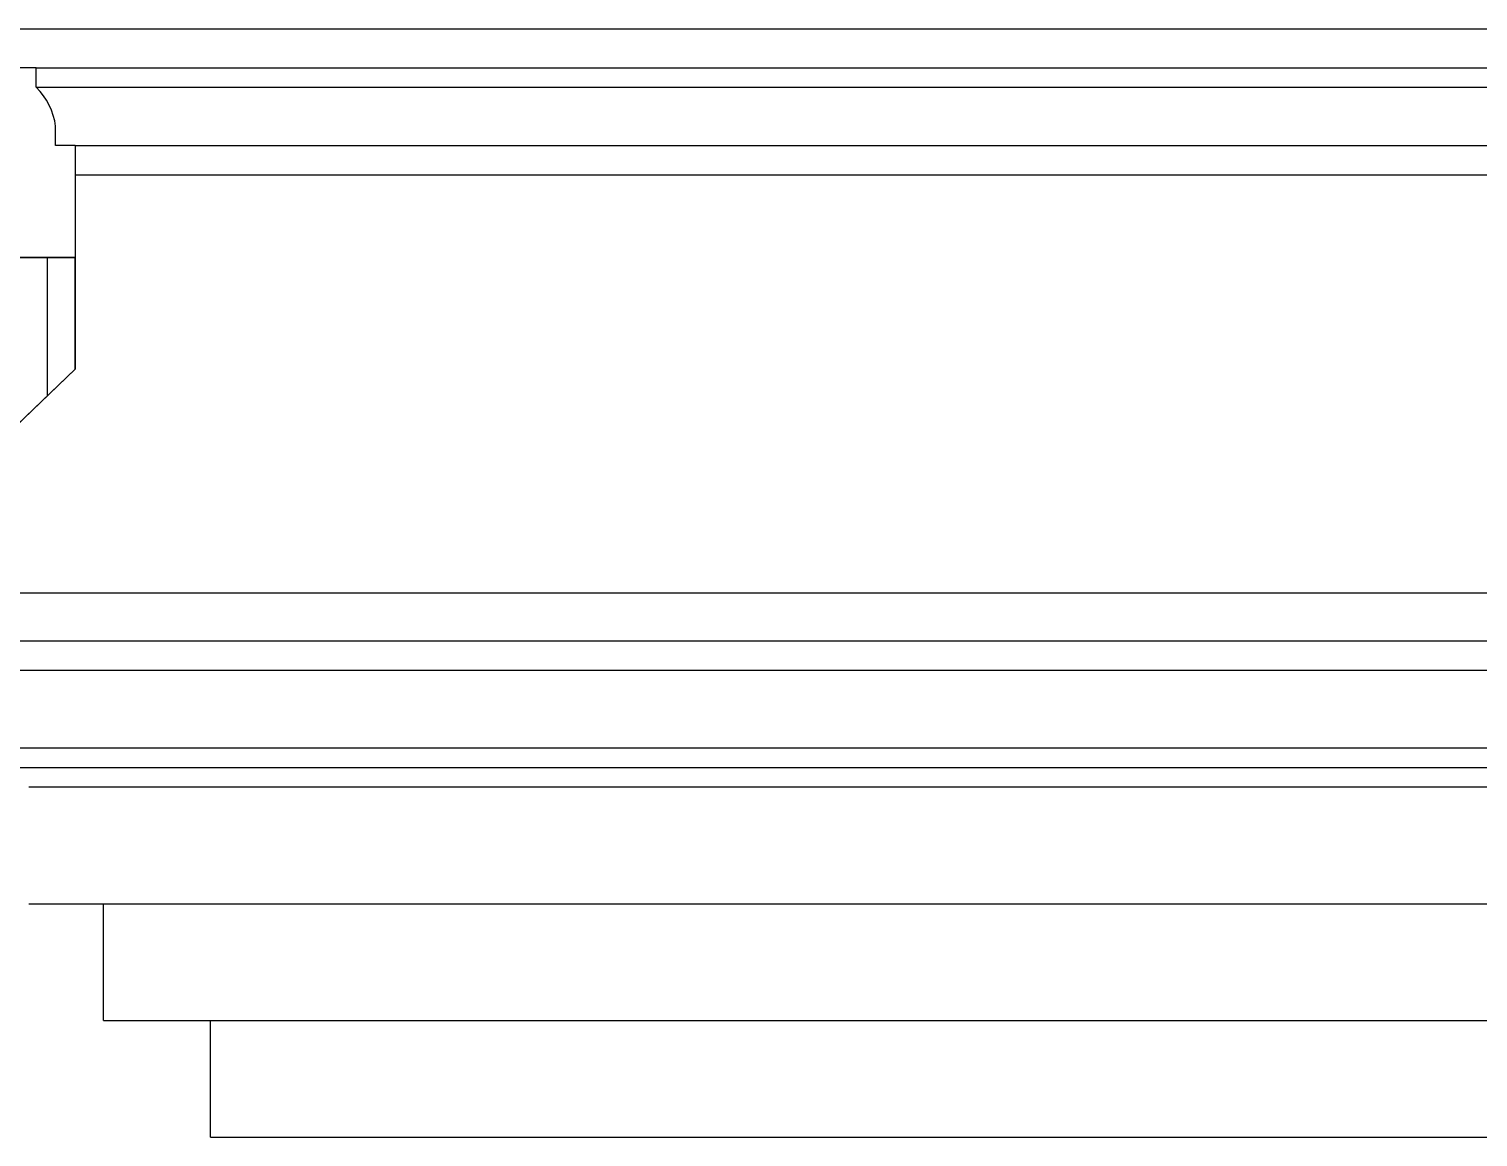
# Model space of a CAD drawing. Header units: inches. Extents: x 3672 to 10975, y -27382 to -746.
# Drawn here: x 4070.84 to 4108.1, y -27027.6 to -26999.1 of the extents above; entities that cross this region are included whole.
import ezdxf

# ---------------------------------------------------------------- set-up
doc = ezdxf.new("R2010")
doc.units = ezdxf.units.IN
doc.header["$LTSCALE"] = 17
doc.header["$MEASUREMENT"] = 0
doc.layers.add('25 BOT BAR', color=12, linetype='Continuous', lineweight=25)

msp = doc.modelspace()

# ---------------------------------------------------------------- hatches: boundary and pattern name
at = {"layer": '25 BOT BAR'}
h = msp.add_hatch(dxfattribs=at)
h.set_pattern_fill('AR-RSHKE', color=8, scale=0.5, angle=180)
h.set_pattern_definition([(180, (-9844.4504, -5697.4846), (-12.75, -6), [3, -2.5, 3.5, -1.5, 4.5, -2]), (180, (-9847.4504, -5697.7346), (-12.75, -6), [2.5, -9.5, 2, -3]), (180, (-9853.4504, -5697.1096), (-12.75, -6), [1.5, -15.5]), (270, (-9844.4504, -5697.4846), (4.25, -6), [5.75, -18.25]), (270, (-9847.4504, -5697.4846), (4.25, -6), [5.625, -18.375]), (270, (-9849.9504, -5697.4846), (4.25, -6), [5.25, -18.75]), (270, (-9853.4504, -5697.1096), (4.25, -6), [5.75, -18.25]), (270, (-9854.9504, -5697.1096), (4.25, -6), [5.75, -18.25]), (270, (-9859.4504, -5697.4846), (4.25, -6), [5.5, -18.5])])
h.paths.add_polyline_path([(4066.025, -27013.596), (4072.025, -27007.846), (4072.025, -27004.971), (3996.784, -27004.971), (3996.784, -27013.596)])

# ---------------------------------------------------------------- linework, layer by layer
for p, q in [((4070.525, -26999.096), (4221.525, -26999.096)), ((4071.025, -27000.096), (4070.525, -27000.096)), ((4071.025, -27000.096), (4221.025, -27000.096)), ((4071.025, -27000.596), (4071.025, -27000.096)), ((4071.025, -27000.596), (4221.025, -27000.596)), ((4071.525, -27002.096), (4071.525, -27001.596)), ((4072.025, -27002.096), (4071.525, -27002.096)), ((4072.025, -27002.096), (4072.025, -27007.846)), ((4072.025, -27002.096), (4220.025, -27002.096)), ((4072.025, -27002.846), (4220.025, -27002.846)), ((3996.784, -27004.971), (4072.025, -27004.971)), ((4072.025, -27007.846), (4066.025, -27013.596)), ((3996.784, -27013.596), (4242.521, -27013.596)), ((4226.025, -27014.846), (4066.025, -27014.846)), ((4224.466, -27015.596), (4066.839, -27015.596)), ((4222.966, -27017.596), (4068.839, -27017.596)), ((4222.466, -27018.096), (4069.339, -27018.096)), ((4221.466, -27018.596), (4070.839, -27018.596)), ((4070.839, -27021.596), (4221.466, -27021.596)), ((4072.759, -27024.596), (4072.759, -27021.596)), ((4072.759, -27024.596), (4219.546, -27024.596)), ((4075.504, -27024.596), (4079.006, -27024.596)), ((4075.504, -27027.596), (4075.504, -27024.596)), ((4075.504, -27027.596), (4216.801, -27027.596))]:
    msp.add_line(p, q, dxfattribs=at)
msp.add_lwpolyline([(3996.784, -27004.971), (3996.784, -27013.596), (4066.025, -27013.596), (4072.025, -27007.846), (4072.025, -27004.971), (3996.784, -27004.971)], dxfattribs=at)
msp.add_arc((4069.826, -27001.82), 1.713, 7.5228, 45.6073, dxfattribs=at)

doc.saveas('drawing.dxf')
